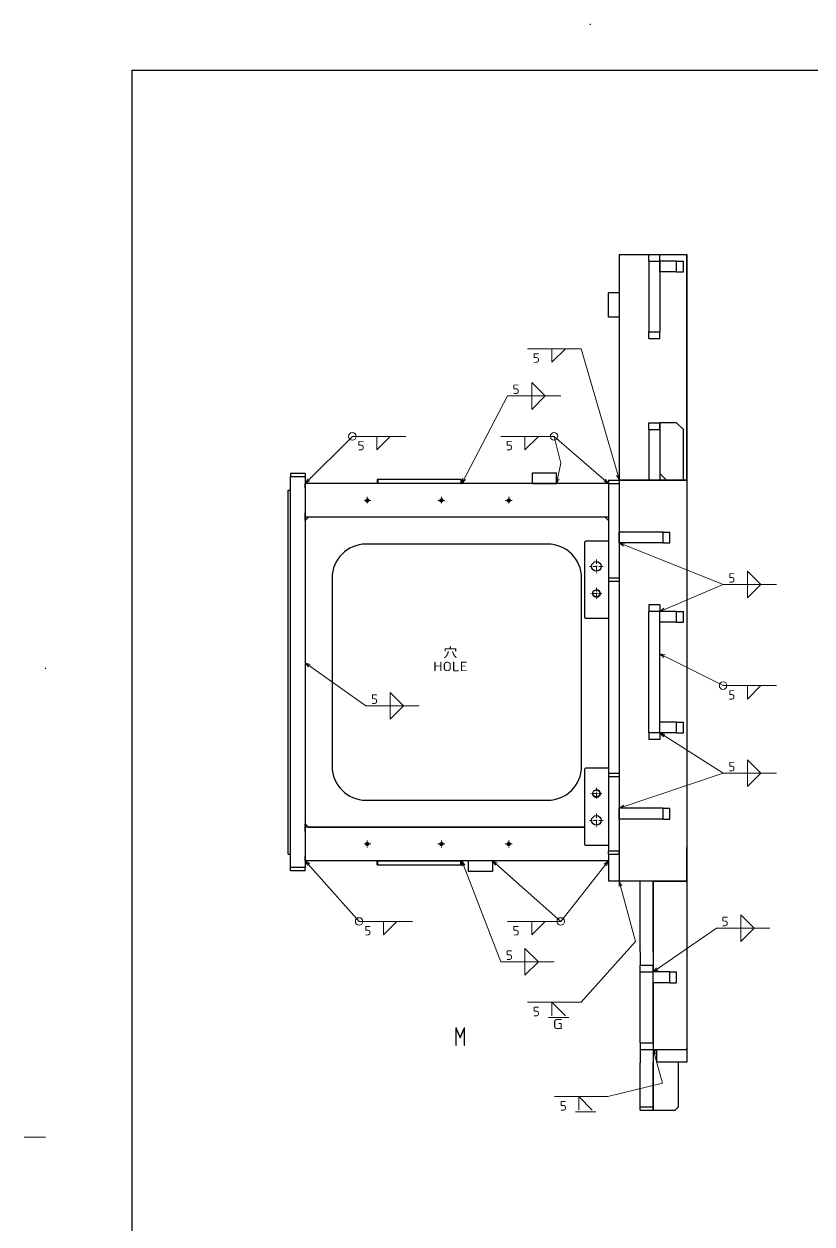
# Model space of a CAD drawing. Extents: x 0 to 1248, y -10 to 833.
# Drawn here: x 0 to 292.2, y 387.8 to 833.1 of the extents above; entities that cross this region are included whole.
import ezdxf
from ezdxf.enums import TextEntityAlignment as Align

# ---------------------------------------------------------------- set-up
doc = ezdxf.new("R2010")
doc.units = 0
doc.linetypes.add('DASHDOT', pattern=[18.5, 12, -3, 0.5, -3])
doc.layers.get('0').update_dxf_attribs({"lineweight": 13})
doc.styles.get("Standard").update_dxf_attribs({"font": 'isocp.shx'})

msp = doc.modelspace()

# ---------------------------------------------------------------- linework, layer by layer
at = {"color": 7, "lineweight": 25}
for p, q in [((40, 816), (1164, 816)), ((40, 816), (40, 25)), ((220.7776, 747.5895), (220.7776, 663.8395)), ((220.7776, 747.5895), (245.7776, 747.5895)), ((220.7776, 747.5895), (231.7775, 747.5895)), ((231.7776, 747.5895), (235.7776, 747.5895)), ((231.7776, 745.0895), (231.7776, 747.5895)), ((231.7776, 745.0895), (235.7776, 745.0895)), ((231.7776, 745.0895), (231.7776, 718.8395)), ((235.7776, 745.0895), (235.7776, 747.5895)), ((235.7776, 747.5895), (245.7776, 747.5895)), ((235.7776, 741.0895), (235.7776, 745.0895)), ((242.0276, 745.0895), (235.7776, 745.0895)), ((235.7776, 745.0895), (235.7776, 718.8395)), ((242.0276, 741.0895), (242.0276, 745.0895)), ((242.0276, 745.0895), (244.5276, 745.0895)), ((244.5276, 741.0895), (244.5276, 745.0895)), ((245.7776, 747.5895), (245.7776, 663.8395)), ((245.7776, 663.8395), (245.7776, 747.5895)), ((242.0276, 741.0895), (235.7776, 741.0895)), ((242.0276, 741.0895), (244.5276, 741.0895)), ((216.7776, 724.3395), (216.7776, 733.3395)), ((220.7776, 733.3395), (216.7776, 733.3395)), ((220.7776, 724.3395), (216.7776, 724.3395)), ((231.7776, 718.8395), (235.7776, 718.8395)), ((231.7776, 716.3395), (231.7776, 718.8395)), ((235.7776, 716.3395), (235.7776, 718.8395)), ((231.7776, 716.3395), (235.7776, 716.3395)), ((231.7776, 685.0895), (235.7776, 685.0895)), ((231.7776, 682.5895), (231.7776, 685.0895)), ((231.7776, 682.5895), (231.7776, 663.8395)), ((231.7776, 682.5895), (235.7776, 682.5895)), ((235.7776, 682.5895), (235.7776, 685.0895)), ((242.0276, 685.0895), (235.7776, 685.0895)), ((235.7776, 685.0895), (235.7776, 666.3395)), ((235.7776, 682.5895), (235.7776, 663.8395)), ((242.0276, 685.0895), (244.5276, 682.5895)), ((244.5276, 663.8395), (244.5276, 682.5895)), ((104.2776, 666.3395), (98.7776, 666.3395)), ((98.7776, 666.3395), (98.7776, 665.0895)), ((104.2776, 665.0895), (98.7776, 665.0895)), ((98.7776, 520.0895), (98.7776, 665.0895)), ((104.2776, 666.3395), (104.2776, 665.0895)), ((104.2776, 665.0895), (104.2776, 520.0895)), ((131.0276, 664.0895), (131.0276, 662.5895)), ((131.2776, 664.0895), (131.0276, 664.0895)), ((131.2776, 664.0895), (131.2776, 662.5895)), ((162.0276, 664.0895), (131.2776, 664.0895)), ((162.0276, 664.0895), (162.0276, 662.5895)), ((162.0276, 664.0895), (162.2776, 664.0895)), ((162.2776, 664.0895), (162.2776, 662.5895)), ((188.5276, 666.5895), (197.5276, 666.5895)), ((188.5276, 662.5895), (188.5276, 666.5895)), ((197.5276, 662.5895), (197.5276, 666.5895)), ((216.7776, 663.8395), (220.7776, 663.8395)), ((216.7776, 663.8395), (216.7776, 662.5895)), ((220.7776, 663.8395), (220.7776, 662.5895)), ((245.7776, 663.8395), (220.7776, 663.8395)), ((220.7776, 663.8395), (220.7776, 644.5895)), ((245.7776, 663.8395), (220.7776, 663.8395)), ((220.7776, 663.8395), (231.7776, 663.8395)), ((231.7776, 663.8395), (235.7776, 663.8395)), ((235.7776, 666.3395), (238.2776, 663.8395)), ((235.7776, 663.8395), (238.2776, 663.8395)), ((238.2776, 663.8395), (244.5276, 663.8395)), ((244.5276, 663.8395), (245.7776, 663.8395)), ((245.7776, 663.8395), (245.7776, 651.3395)), ((245.7776, 663.8395), (245.7776, 515.0895)), ((98.0276, 525.0895), (98.0276, 660.0895)), ((98.0276, 660.0895), (98.7776, 660.0895)), ((131.0276, 662.5895), (104.2776, 662.5895)), ((104.2776, 660.9895), (104.2776, 662.5895)), ((104.2776, 660.9895), (104.2776, 651.6895)), ((131.2776, 662.5895), (131.0276, 662.5895)), ((162.0276, 662.5895), (131.2776, 662.5895)), ((162.0276, 662.5895), (162.2776, 662.5895)), ((216.7776, 662.5895), (162.2776, 662.5895)), ((188.5276, 662.5895), (197.5276, 662.5895)), ((216.7776, 662.5895), (220.7776, 662.5895)), ((216.7776, 662.5895), (216.7776, 627.5895)), ((220.7776, 662.5895), (220.7776, 627.5895)), ((104.2776, 650.0895), (104.2776, 651.6895)), ((216.7776, 650.0895), (104.2776, 650.0895)), ((105.5276, 650.0895), (104.2776, 648.8395)), ((104.2776, 648.8395), (104.2776, 650.0894)), ((104.2776, 648.8395), (104.2776, 536.3395)), ((216.7776, 648.8395), (215.5276, 650.0895)), ((208.0276, 640.9645), (208.2776, 641.2145)), ((216.7776, 641.2145), (208.2776, 641.2145)), ((220.7776, 640.5895), (220.7776, 644.5895)), ((237.0276, 644.5895), (220.7776, 644.5895)), ((237.0276, 640.5895), (237.0276, 644.5895)), ((237.0276, 644.5895), (239.5276, 644.5895)), ((239.5276, 640.5895), (239.5276, 644.5895)), ((194.2776, 640.0895), (126.7776, 640.0895)), ((208.0276, 612.7145), (208.0276, 640.9645)), ((237.0276, 640.5895), (220.7776, 640.5895)), ((220.7776, 640.5894), (220.7776, 542.0895)), ((237.0276, 640.5895), (239.5276, 640.5895)), ((114.2776, 627.5895), (114.2776, 557.5895)), ((206.7776, 557.5895), (206.7776, 627.5895)), ((216.7776, 627.5895), (220.7776, 627.5895)), ((216.7776, 627.5895), (216.7776, 626.3395)), ((216.7776, 626.3395), (216.7776, 621.3395)), ((216.7776, 626.3395), (220.7776, 626.3395)), ((220.7776, 627.5895), (220.7776, 626.3395)), ((220.7776, 626.3395), (220.7776, 621.3395)), ((216.7776, 621.3395), (216.7776, 560.0895)), ((220.7776, 621.3395), (220.7776, 560.0895)), ((235.7776, 617.5895), (231.7776, 617.5895)), ((231.7776, 617.5895), (231.7776, 615.0895)), ((231.7776, 570.0895), (231.7776, 615.0895)), ((235.7776, 615.0895), (231.7776, 615.0895)), ((235.7776, 617.5895), (235.7776, 615.0895)), ((235.7776, 611.0895), (235.7776, 615.0895)), ((242.0276, 615.0895), (235.7776, 615.0895)), ((235.7776, 570.0895), (235.7776, 615.0895)), ((242.0276, 611.0895), (242.0276, 615.0895)), ((242.0276, 615.0895), (244.5276, 615.0895)), ((244.5276, 611.0895), (244.5276, 615.0895)), ((208.2776, 612.4645), (208.0276, 612.7145)), ((216.7776, 612.4645), (208.2776, 612.4645)), ((242.0276, 611.0895), (235.7776, 611.0895)), ((242.0276, 611.0895), (244.5276, 611.0895)), ((245.7776, 600.0895), (245.7776, 598.8395)), ((245.7776, 598.8395), (245.7776, 587.5895)), ((231.7776, 570.0895), (231.7776, 567.5895)), ((235.7776, 570.0895), (231.7776, 570.0895)), ((235.7776, 570.0895), (235.7776, 574.0895)), ((242.0276, 574.0895), (235.7776, 574.0895)), ((242.0276, 570.0895), (235.7776, 570.0895)), ((235.7776, 570.0895), (235.7776, 567.5895)), ((242.0276, 570.0895), (242.0276, 574.0895)), ((242.0276, 574.0895), (244.5276, 574.0895)), ((242.0276, 570.0895), (244.5276, 570.0895)), ((244.5276, 570.0895), (244.5276, 574.0895)), ((235.7776, 567.5895), (231.7776, 567.5895)), ((208.0276, 556.7145), (208.2776, 556.9645)), ((208.0276, 528.4645), (208.0276, 556.7145)), ((216.7776, 556.9645), (208.2776, 556.9645)), ((216.7776, 560.0895), (216.7776, 555.0895)), ((220.7776, 560.0895), (220.7776, 555.0895)), ((216.7776, 555.0895), (220.7776, 555.0895)), ((216.7776, 555.0895), (216.7776, 553.8395)), ((216.7776, 553.8395), (220.7776, 553.8395)), ((216.7776, 553.8395), (216.7776, 526.3395)), ((220.7776, 555.0895), (220.7776, 553.8395)), ((220.7776, 553.8395), (220.7776, 526.3395)), ((126.7776, 545.0895), (194.2776, 545.0895)), ((220.7776, 538.0895), (220.7776, 542.0895)), ((237.0276, 542.0895), (220.7776, 542.0895)), ((237.0276, 538.0895), (237.0276, 542.0895)), ((237.0276, 542.0895), (239.5276, 542.0895)), ((239.5276, 538.0895), (239.5276, 542.0895)), ((104.2776, 536.3395), (105.5276, 535.0895)), ((104.2776, 535.0894), (104.2776, 536.3394)), ((208.0275, 535.0895), (104.2776, 535.0895)), ((104.2776, 533.4895), (104.2776, 535.0895)), ((105.5276, 535.0895), (208.0275, 535.0895)), ((237.0276, 538.0895), (220.7776, 538.0895)), ((220.7776, 538.0894), (220.7776, 515.0895)), ((237.0276, 538.0895), (239.5276, 538.0895)), ((104.2776, 533.4895), (104.2776, 524.1895)), ((208.2776, 528.2145), (208.0276, 528.4645)), ((216.7776, 528.2145), (208.2776, 528.2145)), ((216.7776, 526.3395), (220.7776, 526.3395)), ((216.7776, 525.0895), (216.7776, 526.3395)), ((220.7776, 525.0895), (220.7776, 526.3395)), ((245.7776, 515.0895), (245.7776, 527.5895)), ((98.0276, 525.0895), (98.7776, 525.0895)), ((104.2776, 522.5895), (104.2776, 524.1895)), ((216.7776, 522.5895), (104.2776, 522.5895)), ((131.0276, 522.5895), (131.2776, 522.5895)), ((131.0276, 521.0895), (131.0276, 522.5895)), ((131.0276, 521.0895), (131.2776, 521.0895)), ((131.2776, 521.0895), (131.2776, 522.5895)), ((131.2776, 522.5895), (162.0276, 522.5895)), ((131.2776, 521.0895), (162.0276, 521.0895)), ((162.0276, 521.0895), (162.0276, 522.5895)), ((162.0276, 522.5895), (162.2776, 522.5895)), ((162.0276, 521.0895), (162.2776, 521.0895)), ((162.2776, 521.0895), (162.2776, 522.5895)), ((164.7776, 522.5895), (164.7776, 518.5895)), ((173.7776, 522.5895), (173.7776, 518.5895)), ((216.7776, 525.0895), (216.7776, 520.0895)), ((216.7776, 525.0895), (220.7776, 525.0895)), ((220.7776, 525.0895), (220.7776, 520.0895)), ((104.2776, 520.0895), (98.7776, 520.0895)), ((98.7776, 518.8395), (98.7776, 520.0895)), ((104.2776, 518.8395), (98.7776, 518.8395)), ((104.2776, 518.8395), (104.2776, 520.0895)), ((173.7776, 518.5895), (164.7776, 518.5895)), ((216.7776, 520.0895), (216.7776, 515.0895)), ((220.7776, 520.0895), (220.7776, 515.0895)), ((220.7776, 515.0895), (216.7776, 515.0895)), ((245.7776, 515.0895), (220.7776, 515.0895)), ((245.7776, 515.0895), (220.7776, 515.0895)), ((233.2776, 515.0895), (228.5276, 515.0895)), ((228.5276, 488.8395), (228.5276, 515.0895)), ((233.2776, 488.8395), (233.2776, 515.0895)), ((233.2776, 515.0895), (245.7776, 515.0895)), ((233.2776, 515.0895), (233.2776, 481.3395)), ((233.2776, 515.0895), (245.7776, 515.0895)), ((245.7775, 514.6101), (245.7776, 514.6229)), ((245.7776, 515.0895), (245.7776, 452.5895)), ((245.7776, 515.0895), (245.7776, 514.6229)), ((245.7775, 490.5675), (245.7776, 490.556)), ((245.7776, 490.5619), (245.7776, 490.556)), ((245.7776, 490.5619), (245.7776, 490.556)), ((228.5276, 488.8395), (228.5276, 483.8395)), ((233.2776, 488.8395), (233.2776, 483.8395)), ((228.5276, 483.8395), (233.2776, 483.8395)), ((228.5276, 481.3395), (228.5276, 483.8395)), ((228.5276, 455.0895), (228.5276, 481.3395)), ((228.5276, 481.3395), (233.2776, 481.3395)), ((233.2776, 481.3395), (233.2776, 483.8395)), ((233.2776, 455.0895), (233.2776, 481.3395)), ((233.2776, 477.3395), (233.2776, 481.3395)), ((239.5276, 481.3395), (233.2776, 481.3395)), ((239.5276, 477.3395), (239.5276, 481.3395)), ((239.5276, 481.3395), (242.0276, 481.3395)), ((242.0276, 477.3395), (242.0276, 481.3395)), ((239.5276, 477.3395), (233.2776, 477.3395)), ((233.2776, 477.3394), (233.2776, 452.5895)), ((239.5276, 477.3395), (242.0276, 477.3395)), ((245.7775, 477.1115), (245.7776, 477.1229)), ((245.7776, 477.117), (245.7776, 477.1229)), ((245.7776, 477.117), (245.7776, 477.1229)), ((228.5276, 455.0895), (233.2776, 455.0895)), ((228.5276, 455.0895), (228.5276, 452.5895)), ((233.2776, 455.0895), (233.2776, 452.5895)), ((228.5276, 452.5895), (228.5276, 447.5895)), ((228.5276, 452.5895), (233.2776, 452.5895)), ((233.2776, 452.5895), (233.2776, 447.5895)), ((233.2776, 452.5895), (245.7776, 452.5895)), ((233.2776, 452.5895), (245.7776, 452.5895)), ((234.5276, 452.5895), (233.2776, 451.3395)), ((233.2776, 451.3395), (233.2776, 430.0895)), ((234.5276, 452.5895), (234.5276, 447.8395)), ((245.7775, 453.0689), (245.7776, 453.056)), ((245.7776, 452.5895), (245.7776, 453.056)), ((245.7776, 452.5895), (245.7776, 447.8395)), ((228.5276, 431.3395), (228.5276, 447.5895)), ((233.2776, 431.3395), (233.2776, 447.5895)), ((245.7776, 447.8395), (234.5276, 447.8395)), ((242.7776, 431.3395), (242.7776, 447.8394)), ((228.5276, 431.3395), (233.2776, 431.3395)), ((228.5276, 430.0895), (228.5276, 431.3395)), ((228.5276, 430.0895), (233.2776, 430.0895)), ((233.2776, 430.0895), (233.2776, 431.3395)), ((233.2776, 430.0895), (241.5276, 430.0895)), ((242.7776, 431.3395), (241.5276, 430.0895))]:
    msp.add_line(p, q, dxfattribs=at)
at = {"color": 7, "lineweight": 13}
for p, q in [((186.7776, 712.5895), (206.5708, 712.5895)), ((220.791, 663.8211), (206.5708, 712.5895)), ((162.3276, 662.5895), (179.2776, 695.0895)), ((179.2776, 695.0895), (199.0708, 695.0895)), ((104.2776, 662.5895), (121.7776, 680.0895)), ((121.7776, 680.0895), (141.5708, 680.0895)), ((176.7776, 680.0895), (196.5708, 680.0895)), ((216.7776, 662.5895), (196.5708, 680.0895)), ((220.7776, 640.5895), (259.2776, 625.0895)), ((235.7776, 615.0895), (259.2776, 625.0895)), ((259.2776, 625.0895), (279.0708, 625.0895)), ((235.7776, 599.3848), (259.2776, 587.5895)), ((104.2776, 596.1005), (126.7776, 580.0895)), ((259.2776, 587.5895), (279.0708, 587.5895)), ((126.7776, 580.0895), (146.5708, 580.0895)), ((235.7776, 570.0895), (259.2776, 555.0895)), ((220.7776, 542.0895), (259.2776, 555.0895)), ((259.2776, 555.0895), (279.0708, 555.0895)), ((104.2776, 522.5895), (124.2776, 500.0895)), ((162.3323, 522.5895), (176.7776, 485.0895)), ((173.7776, 522.5895), (199.0708, 500.0895)), ((216.8048, 522.5895), (199.0708, 500.0895)), ((124.2776, 500.0895), (144.0708, 500.0895)), ((179.2776, 500.0895), (199.0708, 500.0895)), ((233.2776, 481.3395), (256.7776, 497.5895)), ((256.7776, 497.5895), (276.5708, 497.5895)), ((176.7776, 485.0895), (196.5708, 485.0895)), ((186.7776, 470.0895), (206.5708, 470.0895)), ((196.7776, 435.0895), (216.5708, 435.0895)), ((0, 420), (8, 420))]:
    msp.add_line(p, q, dxfattribs=at)
at = {"color": 7, "linetype": 'DASHDOT', "lineweight": 13, "ltscale": 0.064375}
for p, q in [((128.5651, 656.3395), (125.9901, 656.3395)), ((127.2776, 657.627), (127.2776, 655.052)), ((156.0651, 656.3395), (153.4901, 656.3395)), ((154.7776, 657.627), (154.7776, 655.052)), ((181.0651, 656.3395), (178.4901, 656.3395)), ((179.7776, 657.627), (179.7776, 655.052)), ((127.2776, 530.127), (127.2776, 527.552)), ((154.7776, 530.127), (154.7776, 527.552)), ((179.7776, 530.127), (179.7776, 527.552)), ((128.5651, 528.8395), (125.9901, 528.8395)), ((156.0651, 528.8395), (153.4901, 528.8395)), ((181.0651, 528.8395), (178.4901, 528.8395))]:
    msp.add_line(p, q, dxfattribs=at)
at = {"color": 7, "linetype": 'DASHDOT', "lineweight": 13, "ltscale": 0.12625}
for p, q in [((212.2776, 634.3645), (212.2776, 629.3145)), ((214.8026, 631.8395), (209.7526, 631.8395)), ((212.2776, 540.1145), (212.2776, 535.0645)), ((214.8026, 537.5895), (209.7526, 537.5895))]:
    msp.add_line(p, q, dxfattribs=at)
at = {"color": 7, "linetype": 'DASHDOT', "lineweight": 13, "ltscale": 0.101875}
for p, q in [((212.2776, 623.877), (212.2776, 619.802)), ((214.3151, 621.8395), (210.2401, 621.8395)), ((212.2776, 549.627), (212.2776, 545.552)), ((214.3151, 547.5895), (210.2401, 547.5895))]:
    msp.add_line(p, q, dxfattribs=at)
at = {"color": 7, "lineweight": 13}
for points in [[(195.7981, 712.5895), (200.7701, 712.5895), (195.7981, 707.6174)], [(188.2981, 695.0895), (193.2701, 695.0895), (188.2981, 700.0615)], [(188.2981, 695.0895), (193.2701, 695.0895), (188.2981, 690.1174)], [(130.7981, 680.0895), (135.7701, 680.0895), (130.7981, 675.1174)], [(185.7981, 680.0895), (190.7701, 680.0895), (185.7981, 675.1174)], [(268.2981, 625.0895), (273.2701, 625.0895), (268.2981, 630.0615)], [(268.2981, 625.0895), (273.2701, 625.0895), (268.2981, 620.1174)], [(135.7981, 580.0895), (140.7701, 580.0895), (135.7981, 585.0615)], [(268.2981, 587.5895), (273.2701, 587.5895), (268.2981, 582.6174)], [(135.7981, 580.0895), (140.7701, 580.0895), (135.7981, 575.1174)], [(268.2981, 555.0895), (273.2701, 555.0895), (268.2981, 560.0615)], [(268.2981, 555.0895), (273.2701, 555.0895), (268.2981, 550.1174)], [(133.2981, 500.0895), (138.2701, 500.0895), (133.2981, 495.1174)], [(188.2981, 500.0895), (193.2701, 500.0895), (188.2981, 495.1174)], [(265.7981, 497.5895), (270.7701, 497.5895), (265.7981, 502.5615)], [(265.7981, 497.5895), (270.7701, 497.5895), (265.7981, 492.6174)], [(185.7981, 485.0895), (190.7701, 485.0895), (185.7981, 490.0615)], [(185.7981, 485.0895), (190.7701, 485.0895), (185.7981, 480.1174)]]:
    msp.add_lwpolyline(points, close=True, dxfattribs=at)
for points in [[(197.5276, 662.5895), (199.0708, 670.0895), (196.5708, 680.0895)], [(105.2776, 664.3215), (104.2776, 662.5895), (106.0096, 663.5895)], [(162.762, 664.5417), (162.3276, 662.5895), (163.6799, 664.063)], [(197.4099, 664.586), (197.5276, 662.5895), (198.4239, 664.3773)], [(214.9784, 663.4629), (216.7776, 662.5895), (215.6561, 664.2455)], [(219.7533, 665.5308), (220.791, 663.8211), (220.7471, 665.8206)], [(222.763, 640.3482), (220.7776, 640.5895), (222.3763, 639.3878)], [(237.3525, 616.3222), (235.7776, 615.0895), (237.7579, 615.3696)], [(237.7364, 598.9808), (235.7776, 599.3848), (237.2719, 598.0555)], [(106.1517, 595.4022), (104.2776, 596.1005), (105.5515, 594.5586)], [(237.6845, 569.4864), (235.7776, 570.0895), (237.1275, 568.6137)], [(222.4423, 543.1979), (220.7776, 542.0895), (222.7735, 542.2171)], [(105.9479, 521.4895), (104.2776, 522.5895), (105.1741, 520.8017)], [(163.5098, 520.9728), (162.3323, 522.5895), (162.5437, 520.6007)], [(175.565, 521.6922), (173.7776, 522.5895), (174.8769, 520.9187)], [(216.0155, 520.7518), (216.8048, 522.5895), (215.2025, 521.3927)], [(220.7776, 515.0895), (226.7776, 492.5895), (206.5708, 470.0895)], [(221.7755, 513.3562), (220.7776, 515.0895), (220.7752, 513.0895)], [(234.5721, 482.864), (233.2776, 481.3395), (235.1609, 482.0125)], [(195.7981, 465.1174), (195.7981, 470.0895), (200.7701, 465.1174)], [(194.5551, 464.4959), (198.2841, 464.4959), (202.0131, 464.4959)], [(233.2776, 452.5895), (236.7776, 440.0895), (216.5708, 435.0895)], [(234.2969, 450.8687), (233.2776, 452.5895), (233.3, 450.5896)], [(205.7981, 430.1174), (205.7981, 435.0895), (210.7701, 430.1174)], [(204.5551, 429.4959), (208.2841, 429.4959), (212.0131, 429.4959)]]:
    msp.add_lwpolyline(points, dxfattribs=at)
for centre, radius in [((210, 833), 0.1), ((121.7776, 680.0895), 1.4), ((196.5708, 680.0895), 1.4), ((8, 594), 0.1), ((259.2776, 587.5895), 1.4), ((124.2776, 500.0895), 1.4), ((199.0708, 500.0895), 1.4)]:
    msp.add_circle(centre, radius, dxfattribs=at)
at = {"color": 7, "lineweight": 25}
for centre, radius in [((127.2776, 656.3395), 0.5375), ((154.7776, 656.3395), 0.5375), ((179.7776, 656.3395), 0.5375), ((212.2776, 631.8395), 1.775), ((212.2776, 621.8395), 1.2875), ((212.2776, 547.5895), 1.2875), ((212.2776, 537.5895), 1.775), ((127.2776, 528.8395), 0.5375), ((154.7776, 528.8395), 0.5375), ((179.7776, 528.8395), 0.5375)]:
    msp.add_circle(centre, radius, dxfattribs=at)
at = {"color": 7, "lineweight": 13}
for centre, radius in [((127.2776, 656.3395), 0.625), ((154.7776, 656.3395), 0.625), ((179.7776, 656.3395), 0.625), ((212.2776, 621.8395), 1.5), ((212.2776, 547.5895), 1.5), ((127.2776, 528.8395), 0.625), ((154.7776, 528.8395), 0.625), ((179.7776, 528.8395), 0.625)]:
    msp.add_arc(centre, radius, 169.999993, 100.000014, dxfattribs=at)
at = {"color": 7, "lineweight": 25}
for centre, start, end in [((126.7776, 627.5895), 90, 180), ((194.2776, 627.5895), 0, 90), ((126.7776, 557.5895), 180, 270), ((194.2776, 557.5895), 270, 0)]:
    msp.add_arc(centre, 12.5, start, end, dxfattribs=at)

# ---------------------------------------------------------------- texts
at = {"color": 7, "lineweight": 13}
for s, height, width, p, p2 in [('5', 3.5, 0.913975, (188.7026, 707.4103), (191.2922, 707.4103)), ('5', 3.5, 0.913974, (181.2026, 695.8178), (183.7922, 695.8178)), ('5', 3.5, 0.913974, (123.7026, 674.9103), (126.2922, 674.9103)), ('5', 3.5, 0.913974, (178.7026, 674.9103), (181.2922, 674.9103)), ('5', 3.5, 0.913975, (261.2026, 625.8178), (263.7922, 625.8178)), ('穴', 3.5, 2.071677, (155.5406, 598.1386), (160.7198, 598.1386)), ('HOLE', 3.5, 0.977323, (151.7776, 592.9594), (164.4828, 592.9594)), ('5', 3.5, 0.913974, (128.7026, 580.8178), (131.2922, 580.8178)), ('5', 3.5, 0.913975, (261.2026, 582.4103), (263.7922, 582.4103)), ('5', 3.5, 0.913975, (261.2026, 555.8178), (263.7922, 555.8178)), ('5', 3.5, 0.913975, (258.7026, 498.3178), (261.2922, 498.3178)), ('5', 3.5, 0.913974, (126.2026, 494.9103), (128.7922, 494.9103)), ('5', 3.5, 0.913974, (181.2026, 494.9103), (183.7922, 494.9103)), ('5', 3.5, 0.913974, (178.7026, 485.8178), (181.2922, 485.8178)), ('5', 3.5, 0.913975, (188.7026, 464.9103), (191.2922, 464.9103)), ('G', 3.729, 1.166666, (196.1088, 460.1454), (199.8378, 460.1454)), ('M', 7, 0.689231, (159.4801, 453.8818), (164.075, 453.8818)), ('5', 3.5, 0.913975, (198.7026, 429.9103), (201.2922, 429.9103))]:
    msp.add_text(s, height=height, dxfattribs=dict(at, width=width)).set_placement(p, p2, align=Align.FIT)

doc.saveas('drawing.dxf')
